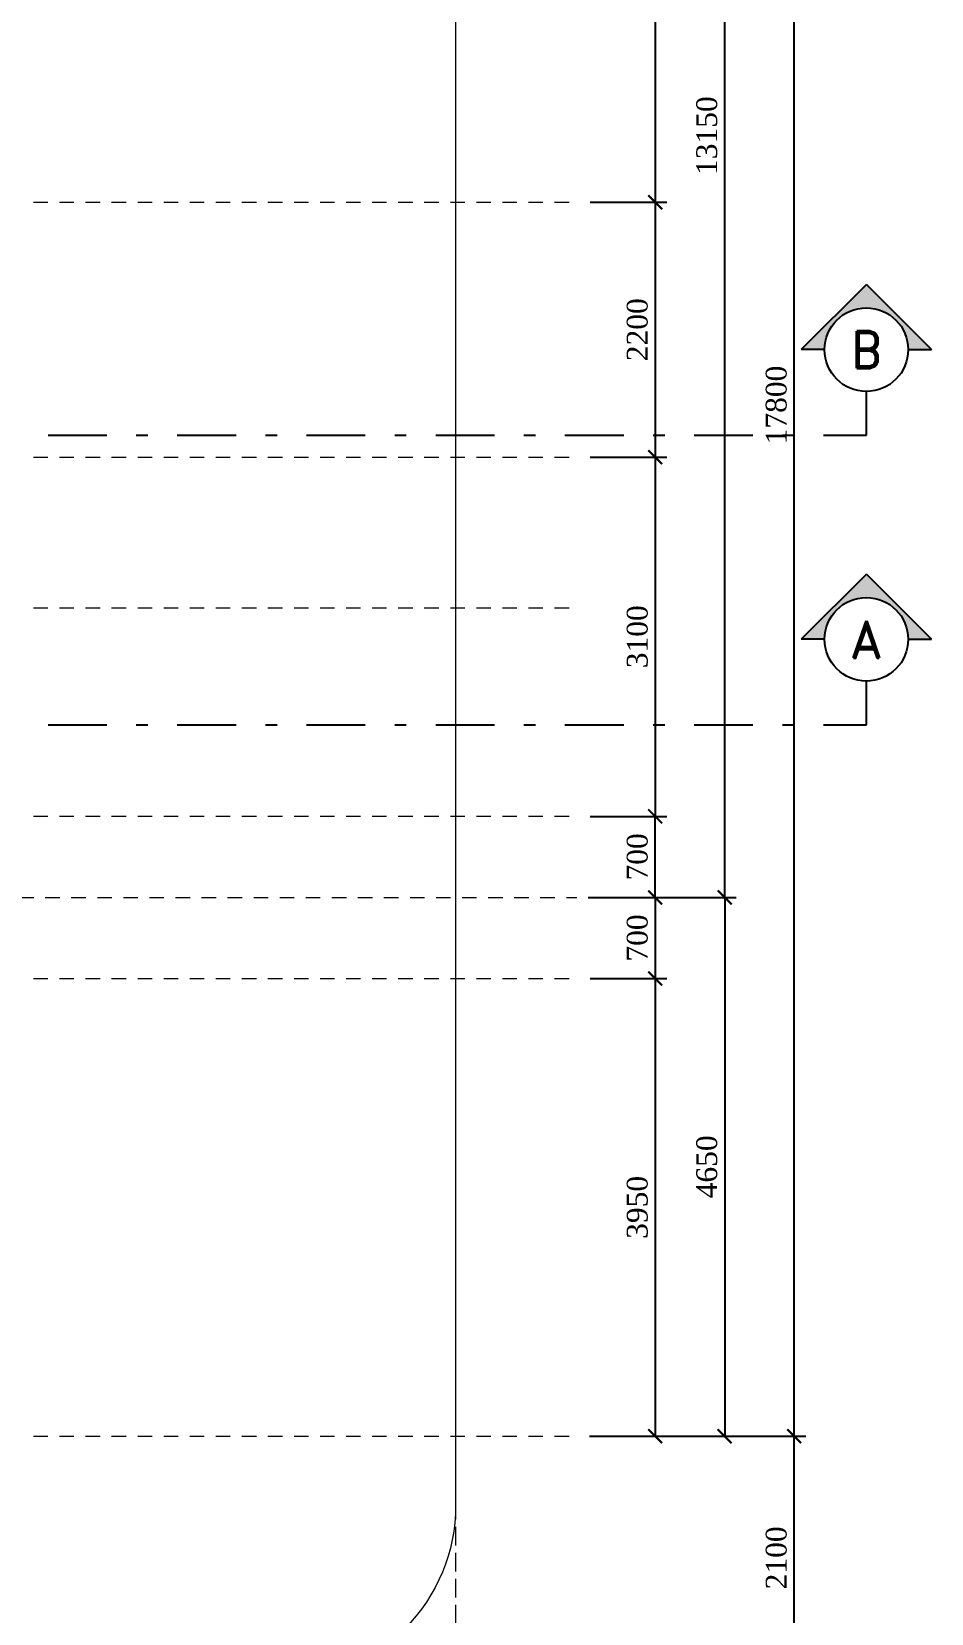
# Model space of a CAD drawing. Header units: millimetres. Extents: x -9564 to 494436, y -140371 to 4257.
# Drawn here: x 36.87 to 44.64, y 107.31 to 120.97 of the extents above; entities that cross this region are included whole.
import ezdxf
from ezdxf.enums import TextEntityAlignment as Align

# ---------------------------------------------------------------- set-up
doc = ezdxf.new("R2010")
doc.units = ezdxf.units.MM
doc.header["$MEASUREMENT"] = 0
doc.linetypes.add('DASHDOTX2', pattern=[50.8, 25.4, -12.7, 0, -12.7])
doc.linetypes.add('HIDDEN2', pattern=[0.1875, 0.125, -0.0625])
doc.layers.get('DEFPOINTS').update_dxf_attribs({"lineweight": 18})
doc.layers.add('1', color=5, linetype='Continuous')
for name, color, linetype, lineweight in [('8', 8, 'Continuous', 5), ('AS', 8, 'HIDDEN2', 5), ('XR-KOP A3_MOZART$0$A-TXTKOP', 3, 'Continuous', 5)]:
    doc.layers.add(name, color=color, linetype=linetype, lineweight=lineweight)
doc.styles.add('HAND', font='ROMAND.SHX', dxfattribs={"width": 0.8, "height": 250})
doc.styles.add('ROMAND', font='romand.shx', dxfattribs={"width": 0.7})
doc.styles.add('style2', font='times.ttf', dxfattribs={"height": 0.18})
doc.styles.add('XR-KOP A3_MOZART$0$ROMAND', font='romand.shx', dxfattribs={"height": 2, "bigfont": 'bigfont.shx'})
doc.dimstyles.new('ISO-25', dxfattribs={"dimtxt": 0.18, "dimasz": 0.12, "dimexe": 0.1, "dimexo": 0.1, "dimgap": 0.0625, "dimtad": 1, "dimtoh": 1, "dimdec": 0, "dimlfac": 1000, "dimtxsty": 'style2', "dimblk": 'ARCHTICK', "dimcen": 0.15, "dimclrd": 1, "dimclre": 1, "dimclrt": 4, "dimadec": 0, "dimazin": 0, "dimtfac": 1, "dimtdec": 0, "dimtmove": 0, "dimatfit": 3, "dimldrblk": 'OBLIQUE', "dimfxl": 1, "dimarcsym": 0})

# ---------------------------------------------------------------- blocks, each defined once
blk = doc.blocks.new('as1')
at = {"layer": 'AS'}
for p, q in [((137.013, 161.478), (158.579, 161.478)), ((137.013, 159.278), (158.579, 159.278)), ((137.013, 157.978), (158.579, 157.978)), ((137.013, 156.178), (158.579, 156.178)), ((136.44, 155.478), (158.579, 155.478)), ((137.013, 154.778), (158.579, 154.778)), ((137.013, 150.828), (158.579, 150.828))]:
    blk.add_line(p, q, dxfattribs=at)
blk = doc.blocks.new('_ArchTick')
at = {"color": 0, "linetype": 'ByBlock', "const_width": 0.15}
blk.add_lwpolyline([(-0.5, -0.5), (0.5, 0.5)], dxfattribs=at)
blk = doc.blocks.new('*D381')
at = {"color": 1, "lineweight": -2, "transparency": 16777216}
for p, q in [((264.843, 245.872), (265.504, 245.872)), ((265.404, 245.872), (265.404, 238.722)), ((264.841, 238.722), (265.504, 238.722))]:
    blk.add_line(p, q, dxfattribs=at)
at = {"layer": 'DEFPOINTS', "color": 0, "transparency": 16777216}
for p in [(264.743, 245.872), (264.741, 238.722), (265.404, 238.722)]:
    blk.add_point(p, dxfattribs=at)
at = {"color": 1, "lineweight": -2, "transparency": 16777216, "xscale": 0.12, "yscale": 0.12, "zscale": 0.12}
for p, rotation in [((265.404, 245.872), 90), ((265.404, 238.722), 270)]:
    blk.add_blockref('_ArchTick', p, dxfattribs=dict(at, rotation=rotation))
at = {"color": 4, "transparency": 16777216, "insert": (265.25, 242.297), "char_height": 0.18, "attachment_point": 5, "rotation": 90, "style": 'style2'}
blk.add_mtext('7150', dxfattribs=at)
blk = doc.blocks.new('_Oblique')
at = {"color": 0, "linetype": 'ByBlock', "lineweight": -2}
blk.add_line((-0.5, -0.5), (0.5, 0.5), dxfattribs=at)
blk = doc.blocks.new('*D382')
at = {"color": 1, "lineweight": -2, "transparency": 16777216}
for p, q in [((264.843, 238.722), (265.504, 238.722)), ((265.404, 238.722), (265.404, 236.522)), ((264.843, 236.522), (265.504, 236.522))]:
    blk.add_line(p, q, dxfattribs=at)
at = {"layer": 'DEFPOINTS', "color": 0, "transparency": 16777216}
for p in [(264.743, 238.722), (264.743, 236.522), (265.404, 236.522)]:
    blk.add_point(p, dxfattribs=at)
at = {"color": 1, "lineweight": -2, "transparency": 16777216, "xscale": 0.12, "yscale": 0.12, "zscale": 0.12}
for p, rotation in [((265.404, 238.722), 90), ((265.404, 236.522), 270)]:
    blk.add_blockref('_ArchTick', p, dxfattribs=dict(at, rotation=rotation))
at = {"color": 4, "transparency": 16777216, "insert": (265.25, 237.622), "char_height": 0.18, "attachment_point": 5, "rotation": 90, "style": 'style2'}
blk.add_mtext('2200', dxfattribs=at)
blk = doc.blocks.new('*D383')
at = {"color": 1, "lineweight": -2, "transparency": 16777216}
for p, q in [((264.843, 236.522), (265.504, 236.522)), ((265.404, 236.522), (265.404, 233.422)), ((264.843, 233.422), (265.504, 233.422))]:
    blk.add_line(p, q, dxfattribs=at)
at = {"layer": 'DEFPOINTS', "color": 0, "transparency": 16777216}
for p in [(264.743, 236.522), (264.743, 233.422), (265.404, 233.422)]:
    blk.add_point(p, dxfattribs=at)
at = {"color": 1, "lineweight": -2, "transparency": 16777216, "xscale": 0.12, "yscale": 0.12, "zscale": 0.12}
for p, rotation in [((265.404, 236.522), 90), ((265.404, 233.422), 270)]:
    blk.add_blockref('_ArchTick', p, dxfattribs=dict(at, rotation=rotation))
at = {"color": 4, "transparency": 16777216, "insert": (265.25, 234.972), "char_height": 0.18, "attachment_point": 5, "rotation": 90, "style": 'style2'}
blk.add_mtext('3100', dxfattribs=at)
blk = doc.blocks.new('*D384')
at = {"color": 1, "lineweight": -2, "transparency": 16777216}
for p, q in [((264.843, 232.722), (265.504, 232.722)), ((265.404, 232.722), (265.404, 232.022)), ((264.843, 232.022), (265.504, 232.022))]:
    blk.add_line(p, q, dxfattribs=at)
at = {"layer": 'DEFPOINTS', "color": 0, "transparency": 16777216}
for p in [(264.743, 232.722), (264.743, 232.022), (265.404, 232.022)]:
    blk.add_point(p, dxfattribs=at)
at = {"color": 1, "lineweight": -2, "transparency": 16777216, "xscale": 0.12, "yscale": 0.12, "zscale": 0.12}
for p, rotation in [((265.404, 232.722), 90), ((265.404, 232.022), 270)]:
    blk.add_blockref('_ArchTick', p, dxfattribs=dict(at, rotation=rotation))
at = {"color": 4, "transparency": 16777216, "insert": (265.25, 232.372), "char_height": 0.18, "attachment_point": 5, "rotation": 90, "style": 'style2'}
blk.add_mtext('700', dxfattribs=at)
blk = doc.blocks.new('*D385')
at = {"color": 1, "lineweight": -2, "transparency": 16777216}
for p, q in [((264.843, 232.022), (265.504, 232.022)), ((265.404, 232.022), (265.404, 228.072)), ((264.843, 228.072), (265.504, 228.072))]:
    blk.add_line(p, q, dxfattribs=at)
at = {"layer": 'DEFPOINTS', "color": 0, "transparency": 16777216}
for p in [(264.743, 232.022), (264.743, 228.072), (265.404, 228.072)]:
    blk.add_point(p, dxfattribs=at)
at = {"color": 1, "lineweight": -2, "transparency": 16777216, "xscale": 0.12, "yscale": 0.12, "zscale": 0.12}
for p, rotation in [((265.404, 232.022), 90), ((265.404, 228.072), 270)]:
    blk.add_blockref('_ArchTick', p, dxfattribs=dict(at, rotation=rotation))
at = {"color": 4, "transparency": 16777216, "insert": (265.25, 230.047), "char_height": 0.18, "attachment_point": 5, "rotation": 90, "style": 'style2'}
blk.add_mtext('3950', dxfattribs=at)
blk = doc.blocks.new('*D386')
at = {"color": 1, "lineweight": -2, "transparency": 16777216}
for p, q in [((265.504, 245.872), (266.104, 245.872)), ((266.004, 232.722), (266.004, 245.872)), ((265.504, 232.722), (266.104, 232.722))]:
    blk.add_line(p, q, dxfattribs=at)
at = {"layer": 'DEFPOINTS', "color": 0, "transparency": 16777216}
for p in [(265.404, 245.872), (266.004, 245.872), (265.404, 232.722)]:
    blk.add_point(p, dxfattribs=at)
at = {"color": 1, "lineweight": -2, "transparency": 16777216, "xscale": 0.12, "yscale": 0.12, "zscale": 0.12}
for p, rotation in [((266.004, 245.872), 90), ((266.004, 232.722), 270)]:
    blk.add_blockref('_ArchTick', p, dxfattribs=dict(at, rotation=rotation))
at = {"color": 4, "transparency": 16777216, "insert": (265.85, 239.297), "char_height": 0.18, "attachment_point": 5, "rotation": 90, "style": 'style2'}
blk.add_mtext('13150', dxfattribs=at)
blk = doc.blocks.new('*D387')
at = {"color": 1, "lineweight": -2, "transparency": 16777216}
for p, q in [((265.504, 232.722), (266.104, 232.722)), ((266.004, 232.722), (266.004, 228.072)), ((265.504, 228.072), (266.104, 228.072))]:
    blk.add_line(p, q, dxfattribs=at)
at = {"layer": 'DEFPOINTS', "color": 0, "transparency": 16777216}
for p in [(265.404, 232.722), (265.404, 228.072), (266.004, 228.072)]:
    blk.add_point(p, dxfattribs=at)
at = {"color": 1, "lineweight": -2, "transparency": 16777216, "xscale": 0.12, "yscale": 0.12, "zscale": 0.12}
for p, rotation in [((266.004, 232.722), 90), ((266.004, 228.072), 270)]:
    blk.add_blockref('_ArchTick', p, dxfattribs=dict(at, rotation=rotation))
at = {"color": 4, "transparency": 16777216, "insert": (265.85, 230.397), "char_height": 0.18, "attachment_point": 5, "rotation": 90, "style": 'style2'}
blk.add_mtext('4650', dxfattribs=at)
blk = doc.blocks.new('*D388')
at = {"color": 1, "lineweight": -2, "transparency": 16777216}
for p, q in [((266.104, 245.872), (266.704, 245.872)), ((266.604, 228.072), (266.604, 245.872)), ((266.104, 228.072), (266.704, 228.072))]:
    blk.add_line(p, q, dxfattribs=at)
at = {"layer": 'DEFPOINTS', "color": 0, "transparency": 16777216}
for p in [(266.004, 245.872), (266.604, 245.872), (266.004, 228.072)]:
    blk.add_point(p, dxfattribs=at)
at = {"color": 1, "lineweight": -2, "transparency": 16777216, "xscale": 0.12, "yscale": 0.12, "zscale": 0.12}
for p, rotation in [((266.604, 245.872), 90), ((266.604, 228.072), 270)]:
    blk.add_blockref('_ArchTick', p, dxfattribs=dict(at, rotation=rotation))
at = {"color": 4, "transparency": 16777216, "insert": (266.45, 236.972), "char_height": 0.18, "attachment_point": 5, "rotation": 90, "style": 'style2'}
blk.add_mtext('17800', dxfattribs=at)
blk = doc.blocks.new('*D389')
at = {"color": 1, "lineweight": -2, "transparency": 16777216}
for p, q in [((264.838, 228.072), (266.704, 228.072)), ((266.604, 225.972), (266.604, 228.072)), ((264.843, 225.972), (266.704, 225.972))]:
    blk.add_line(p, q, dxfattribs=at)
at = {"layer": 'DEFPOINTS', "color": 0, "transparency": 16777216}
for p in [(264.738, 228.072), (266.604, 228.072), (264.743, 225.972)]:
    blk.add_point(p, dxfattribs=at)
at = {"color": 1, "lineweight": -2, "transparency": 16777216, "xscale": 0.12, "yscale": 0.12, "zscale": 0.12}
for p, rotation in [((266.604, 228.072), 90), ((266.604, 225.972), 270)]:
    blk.add_blockref('_ArchTick', p, dxfattribs=dict(at, rotation=rotation))
at = {"color": 4, "transparency": 16777216, "insert": (266.45, 227.022), "char_height": 0.18, "attachment_point": 5, "rotation": 90, "style": 'style2'}
blk.add_mtext('2100', dxfattribs=at)
blk = doc.blocks.new('*D390')
at = {"color": 1, "lineweight": -2, "transparency": 16777216}
for p, q in [((264.843, 233.422), (265.504, 233.422)), ((265.404, 232.722), (265.404, 233.422)), ((264.826, 232.722), (265.504, 232.722))]:
    blk.add_line(p, q, dxfattribs=at)
at = {"layer": 'DEFPOINTS', "color": 0, "transparency": 16777216}
for p in [(264.743, 233.422), (265.404, 233.422), (264.726, 232.722)]:
    blk.add_point(p, dxfattribs=at)
at = {"color": 1, "lineweight": -2, "transparency": 16777216, "xscale": 0.12, "yscale": 0.12, "zscale": 0.12}
for p, rotation in [((265.404, 233.422), 90), ((265.404, 232.722), 270)]:
    blk.add_blockref('_ArchTick', p, dxfattribs=dict(at, rotation=rotation))
at = {"color": 4, "transparency": 16777216, "insert": (265.25, 233.072), "char_height": 0.18, "attachment_point": 5, "rotation": 90, "style": 'style2'}
blk.add_mtext('700', dxfattribs=at)
blk = doc.blocks.new('ARAH-4')
blk.add_hatch(color=8).paths.add_polyline_path([(-4.5, 0), (-7, 0), (0, -7), (7, 0), (4.5, 0, -1)])
at = {"color": 9}
for p, q in [((0, -7), (-7, 0)), ((-4.5, 0), (-7, 0)), ((0, -7), (7, 0)), ((4.5, 0), (7, 0))]:
    blk.add_line(p, q, dxfattribs=at)
blk.add_circle((0, 0), 4.5, dxfattribs=at)
at = {"color": 4, "style": 'ROMAND'}
blk.add_attdef('A', text='', height=4, dxfattribs=at).set_placement((0, 0), align=Align.MIDDLE_CENTER)
blk = doc.blocks.new('pot')
at = {"layer": '1', "linetype": 'DASHDOTX2', "ltscale": 0.02}
for points in [[(200.093, 160.089), (200.093, 159.712), (225.016, 159.712), (225.016, 160.089)], [(200.093, 157.589), (200.093, 157.212), (225.016, 157.212), (225.016, 157.589)]]:
    blk.add_lwpolyline(points, dxfattribs=at)
ref = blk.add_blockref('ARAH-4', (225.016, 160.45), dxfattribs=dict(xscale=0.080219464717514, yscale=0.080219464717514, zscale=0.080219464717514, rotation=180))
ref.add_attrib('A', 'B', dxfattribs={"color": 4, "height": 0.321, "style": 'ROMAND'}).set_placement((225.016, 160.45), align=Align.MIDDLE_CENTER)
ref = blk.add_blockref('ARAH-4', (225.016, 157.95), dxfattribs=dict(xscale=0.080219464717514, yscale=0.080219464717514, zscale=0.080219464717514, rotation=180))
ref.add_attrib('A', 'A', dxfattribs={"color": 4, "height": 0.321, "style": 'ROMAND'}).set_placement((225.016, 157.95), align=Align.MIDDLE_CENTER)
blk = doc.blocks.new('q2rt2q')
at = {"layer": 'AS'}
for p in [(263.6803, 246.6049), (263.6803, 246.1911)]:
    blk.add_line(p, (263.6803, 225.184), dxfattribs=at)
for base, p1, p2, picture, middle in [((265.404, 238.7224), (264.7432, 245.8724), (264.7407, 238.7224), '*D381', (265.2497, 242.2974)), ((266.004, 245.8724), (265.404, 232.7224), (265.404, 245.8724), '*D386', (265.8499, 239.2974)), ((266.604, 245.8724), (266.004, 228.0724), (266.004, 245.8724), '*D388', (266.4497, 236.9724)), ((265.404, 236.5224), (264.7432, 238.7224), (264.7432, 236.5224), '*D382', (265.2499, 237.6224)), ((265.404, 233.4224), (264.7432, 236.5224), (264.7432, 233.4224), '*D383', (265.2499, 234.9724)), ((265.404, 233.4224), (264.7257, 232.7224), (264.7432, 233.4224), '*D390', (265.2497, 233.0724)), ((265.404, 232.0224), (264.7432, 232.7224), (264.7432, 232.0224), '*D384', (265.2497, 232.3724)), ((266.004, 228.0724), (265.404, 232.7224), (265.404, 228.0724), '*D387', (265.8499, 230.3974)), ((265.404, 228.0724), (264.7432, 232.0224), (264.7432, 228.0724), '*D385', (265.2497, 230.0474)), ((266.604, 228.0724), (264.7432, 225.9724), (264.7382, 228.0724), '*D389', (266.4499, 227.0224))]:
    dim = blk.add_linear_dim(base=base, p1=p1, p2=p2, angle=90, dimstyle='ISO-25')
    dim.commit()
    dim.dimension.update_dxf_attribs({"geometry": picture, "text_midpoint": middle})
blk = doc.blocks.new('A$C2a879c63')
at = {"layer": '8', "transparency": 33554687}
blk.add_lwpolyline([(69.4423, 25.3373), (69.4423, 6.9373, -0.4142136), (67.9423, 5.4373), (51.7998, 5.4373)], format="xyb", dxfattribs=at)
for name, p in [('pot', (-152.0264, -143.5351)), ('q2rt2q', (-194.2379, -220.5351)), ('as1', (-88.091, -143.2907))]:
    blk.add_blockref(name, p)
at = {"color": 4, "style": 'HAND'}
for tag, height, rotation, p in [('DRY.WASHER', 0.054, 0, (11.9366, 24.9122)), ('PATIO', 0.135, 0, (20.9666, 21.5696)), ('GENSET', 0.135, 0, (18.2157, 17.1045)), ('PLANTERBOX', 0.135, 90, (22.169, 13.2959)), ('PLANTERBOX', 0.135, 0, (18.5224, 11.5633)), ('PATIO', 0.135, 0, (400.0395, 10.821)), ('CARPORT', 0.135, 0, (12.157, 9.7744)), ('CARPORT', 0.135, 0, (20.6202, 9.7744))]:
    blk.add_attdef(tag, text='', height=height, rotation=rotation, dxfattribs=at).set_placement(p, align=Align.MIDDLE)
at = {"layer": 'XR-KOP A3_MOZART$0$A-TXTKOP', "style": 'XR-KOP A3_MOZART$0$ROMAND'}
for tag, p in [('1:200', (37.0468, 3.1879)), ('1:100', (79.0468, 3.1879)), ('1:100', (121.0468, 3.1879)), ('1:100', (163.0468, 3.1879)), ('1:100', (205.0468, 3.1879)), ('1:100', (247.0468, 3.1879)), ('1:100', (289.0468, 3.1879)), ('1:100', (331.0468, 3.1879)), ('1:100', (373.0468, 3.1879)), ('1:100', (415.0468, 3.1879)), ('1:100', (457.0468, 3.1879)), ('1:100', (499.0468, 3.1879))]:
    blk.add_attdef(tag, text='', height=0.1296, dxfattribs=at).set_placement(p, align=Align.MIDDLE)

msp = doc.modelspace()

# ---------------------------------------------------------------- block references
msp.add_blockref('A$C2a879c63', (-28.9148, 101.3058))

doc.saveas('drawing.dxf')
